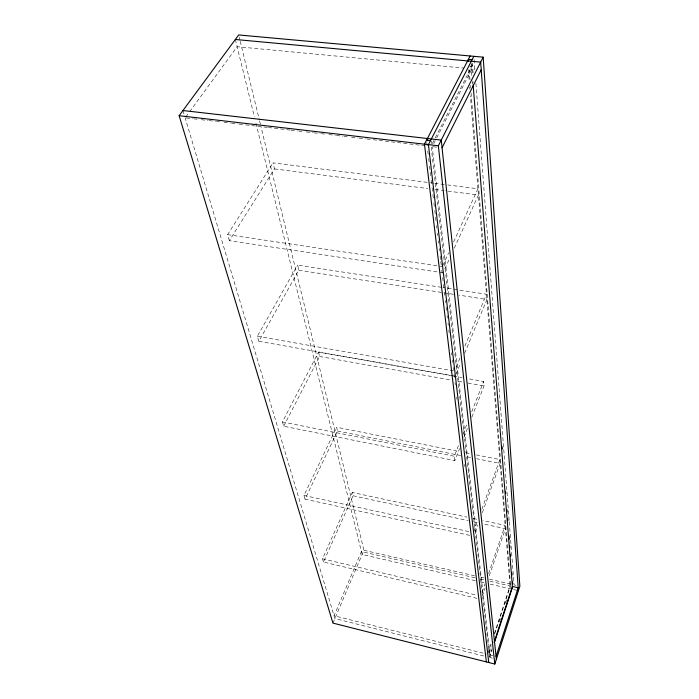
<?xml version="1.0" encoding="UTF-8"?>
<svg xmlns="http://www.w3.org/2000/svg" width="699" height="699" viewBox="0 0 699 699"><rect width="100%" height="100%" fill="white"/><g stroke="black" fill="none" stroke-linecap="round" stroke-linejoin="round"><path stroke-width="0.52" stroke-dasharray="3.5 2.62" d="M489.309 652.918L491.336 646.715M499.462 621.9L500.807 617.767M505.552 603.289L506.906 599.157M492.07 648.663L490.034 654.884L493.057 655.636M489.649 657.217L492.009 649.991M487.963 653.242L491.021 643.919M494.42 633.556L510.052 585.911L488.819 581.009M488.933 651.451L491.117 644.775M494.682 633.914L510.576 585.439M482.249 592.036L485.062 583.822M488.592 573.564L505.159 525.36L482.86 520.563M482.266 596.273L485.071 588.077M489.283 575.793L505.421 528.689L483.053 523.857M475.329 532.184L477.924 524.993M482.371 512.673L500.143 463.402L476.604 458.719M473.782 531.563L477.819 520.406M481.856 509.248L499.829 459.566L476.36 454.918M452.55 375.931L318.534 352.095L282.44 421.951L283.698 426.241L454.848 460.589L459.575 448.478M463.918 437.382L467.474 428.304M471.808 417.198L484.04 385.918L483.638 381.462L468.627 378.797M454.848 460.589L454.289 456.246L458.658 445.123M463.018 434.009L467.378 422.895M471.738 411.781L483.638 381.462M455.984 374.21L460.519 363.253M464.634 353.283L486.888 299.487L458.946 295.135M456.211 367.045L459.942 358.071M464.914 346.11L486.46 294.244L443.297 287.586M332.942 623.097L363.926 550.27L261.094 127.201M476.98 598.344L323.454 562.031L353.082 495.766L352.287 492.446L466.941 517.129M323.454 562.031L322.51 558.816L352.287 492.446M444.879 268.87L448.907 260.011M454.271 248.197L478.431 195.021L444.983 190.74M442.808 265.603L448.662 252.793M453.616 241.959L477.933 188.765L447.736 184.955M469.606 535.355L305.044 499.147L337.521 431.038L336.603 427.246L459.295 451.537M305.044 499.147L303.96 495.451L336.603 427.246M432.454 143.312L472.507 65.042L468.793 64.692M433.712 143.706L436.193 138.848M436.683 137.869L471.912 68.869L475.014 69.157M283.698 426.241L319.583 356.464L318.534 352.095M455.163 376.202L258.822 341.278L298.84 270.198L297.608 265.096L442.214 287.42M258.822 341.278L257.346 336.236L297.608 265.096M443.087 272.811L229.368 240.666L274.48 168.905L273.029 162.867L429.396 182.631M229.368 240.666L227.603 234.646L273.029 162.867M185.785 116.96L188.992 112.565M189.63 111.691L237.118 46.719L463.865 68.109M469.877 66.379L471.729 66.554M186.222 117.965L192.706 118.716M193.789 118.847L197.031 119.223M201.347 119.721L207.839 120.481M208.914 120.604L215.397 121.364M216.48 121.486L219.722 121.862M224.047 122.369L230.53 123.12M231.614 123.251L238.097 124.003M239.172 124.134L244.58 124.763M245.664 124.885L267.271 127.401M268.355 127.533L289.971 130.049M291.046 130.171L297.538 130.931M298.613 131.054L301.854 131.429M306.179 131.936L312.663 132.696M313.746 132.819L320.229 133.57M321.313 133.701L324.554 134.077M328.871 134.584L335.363 135.335M336.437 135.457L342.921 136.218M344.004 136.34L347.246 136.724M351.571 137.222L358.054 137.983M359.137 138.105L365.621 138.865M366.695 138.987L372.104 139.617M373.187 139.739L425.062 145.785M433.205 146.738L437.137 147.192M430.479 182.771L433.712 183.182M434.795 183.313L446.652 184.816M274.48 168.905L427.718 188.529M435.267 189.499L443.9 190.6M227.603 234.646L442.362 266.581M298.84 270.198L453.572 294.305M257.346 336.236L454.56 371.038M453.616 376.123L462.196 377.652M319.583 356.464L450.715 379.95M458.247 381.296L463.62 382.257M467.919 383.035L484.04 385.918M465.691 452.803L471.03 453.861M337.521 431.038L460.554 455.521M466.976 456.796L471.257 457.653M282.44 421.951L454.289 456.246M473.31 518.501L477.557 519.418M353.082 495.766L468.138 520.633M473.468 521.786L477.723 522.703M303.96 495.451L469.151 531.642M363.926 550.27L474.525 575.775M480.903 577.252L484.092 577.986M489.414 579.209L510.681 584.119M515.993 585.343L514.062 584.897L511.991 557.706M475.023 577.82L361.427 551.563L334.043 615.749L486.565 654.011M480.327 579.043L484.573 580.021M475.364 580.72L362.143 554.464L255.423 121.076M480.659 581.944L484.888 582.931M490.182 584.154L510.287 588.82L470.401 95.746M513.573 589.58L517.452 590.48M322.51 558.816L476.587 595.137M483.725 655.994L334.873 618.545L185.139 117.843M492.358 658.17L490.349 657.663L432.209 146.545M182.955 110.529L184.833 116.803M235.336 39.485L254.384 116.838M239.189 37.073L239.967 40.254M240.22 41.311L259.294 119.774M259.547 120.84L260.841 126.135M426.766 142.404L427.272 146.738M427.771 150.975L428.164 154.33M428.662 158.551L429.064 161.915M429.553 166.135L430.715 176.017M431.213 180.211L431.606 183.601M432.104 187.786L432.76 193.361M432.882 194.444L433.397 198.787M433.887 202.946L434.289 206.38M434.778 210.53L435.433 216.131M435.564 217.223L436.054 221.356M436.56 225.681L436.84 228.066M437.452 233.265L437.731 235.65M438.343 240.84L438.623 243.243M439.234 248.425L439.514 250.836M440.125 256L440.667 260.596M440.789 261.679L441.305 266.013M441.777 270.076L442.161 273.326M442.668 277.652L443.052 280.902M443.472 284.449L443.856 287.7M444.45 292.811L444.747 295.293M445.342 300.395L445.639 302.877M446.145 307.219L446.53 310.47M447.124 315.555L447.421 318.062M448.015 323.13L448.277 325.297M448.828 329.989L449.169 332.873M451.502 352.759L451.755 354.926M452.349 359.941L452.655 362.519M453.24 367.525L453.494 369.684M454.053 374.446L454.385 377.268M455.023 382.676L455.276 384.843M456.735 397.215L456.989 399.382M464.643 464.442L464.896 466.617M431.196 147.105L488.286 645.308M488.374 646.129L489.151 652.883M489.248 653.722L489.868 659.148M431.589 141.084L432.087 145.462M468.295 69.62L469.169 80.507M469.702 87.043L469.877 89.219M470.908 65.776L471.764 76.645M472.192 82.08L472.367 84.256M469.23 70.127L470.025 80.053M470.453 85.348L470.637 87.655M471.065 92.958L510.646 586.365M472.349 63.006L473.188 73.876M471.484 63.434L472.428 75.413M472.847 80.857L473.022 83.041M474.105 59.59L474.848 69.376M475.923 83.513L509.178 520.729M509.265 521.812L511.913 556.622"/><path stroke-width="1.05" d="M496.072 656.396L518.212 587.798L512.384 586.452L494.097 642.442M494.805 664.05L519.864 586.234L483.175 57.169L238.674 34.95L179.136 115.702L332.942 623.097L494.805 664.05L438.352 145.794L483.175 57.169M494.7 641.726L512.559 587.003M442.056 147.769L481.218 69.743M473.852 56.322L428.426 144.641L488.767 662.521M470.139 55.99L424.468 144.177L486.364 661.918M472.096 59.747L468.374 59.406L468.548 61.582M235.336 39.485L480.676 62.124L518.422 590.707M182.955 110.529L441.244 140.088L496.369 659.174M426.512 140.228L430.453 140.682M179.136 115.702L438.352 145.794M427.404 138.498L427.657 140.665M502.1 446.687L502.275 448.941M505.552 491.257L505.726 493.529M506.985 509.737L507.159 512.018M507.666 518.544L507.841 520.72M509.021 535.95L509.256 539.078M509.763 545.604L509.947 547.911M510.445 554.298L510.62 556.614M511.869 572.778L512.052 575.102M512.55 581.472L512.725 583.796M473.188 85.217L512.524 588.27"/></g></svg>
